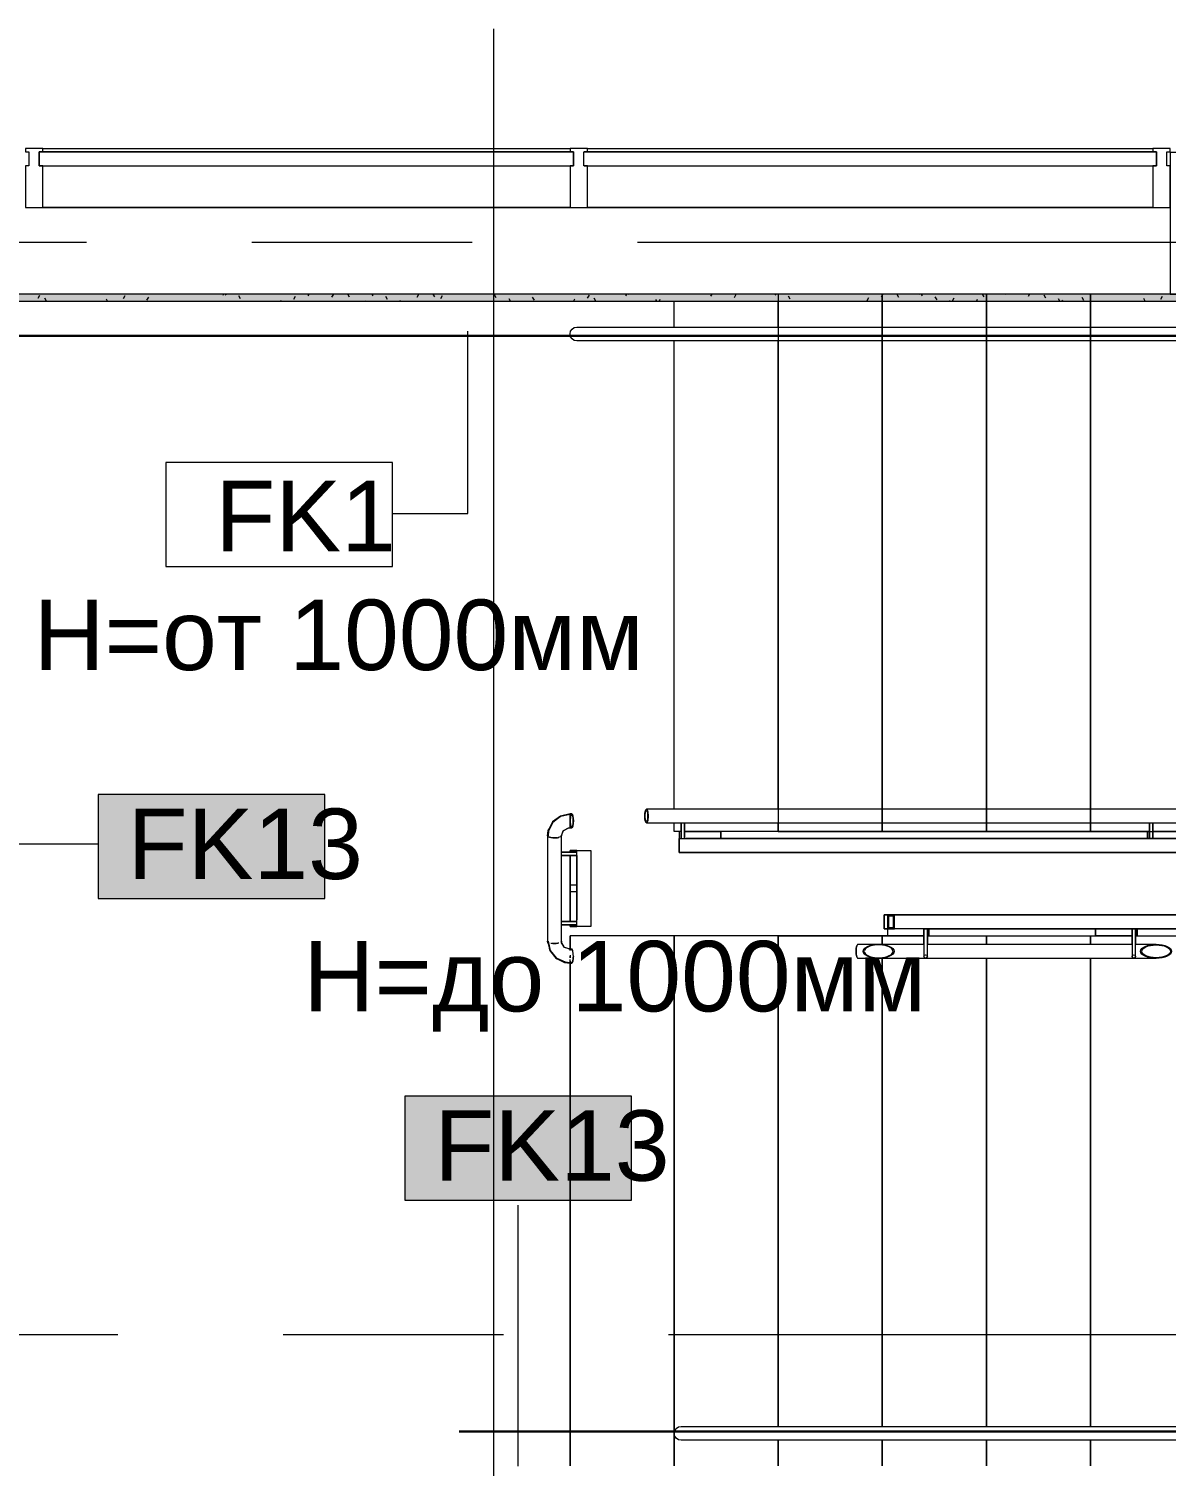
# Model space of a CAD drawing. Header units: millimetres. Extents: x -3817 to 677485, y -22715 to 103890.
# Drawn here: x 420598 to 423877, y 19689 to 23834 of the extents above; entities that cross this region are included whole.
import ezdxf

# ---------------------------------------------------------------- set-up
doc = ezdxf.new("R2010")
doc.units = ezdxf.units.MM
doc.layers.add('PDF _Геометрия', color=7, linetype='Continuous', true_color=0x1d1d1d)
doc.layers.add('PDF _Сплошная заливка', color=7, linetype='Continuous', true_color=0xffffff)
doc.layers.add('PDF _Текст', color=7, linetype='Continuous')
doc.styles.add('PDF GOST-Common', font='arial.ttf')

msp = doc.modelspace()

# ---------------------------------------------------------------- hatches: boundary and pattern name
at = {"layer": 'PDF _Сплошная заливка', "transparency": 33554559}
msp.add_hatch(color=256, dxfattribs=at).paths.add_polyline_path([(427838.6, 23049), (427838.6, 23069), (420329.1, 23069), (420329.1, 23049), (427370.9, 23049)])

# ---------------------------------------------------------------- linework, layer by layer
at = {"layer": 'PDF _Геометрия', "color": 253, "lineweight": 9, "true_color": 0xaaaaaa}
for points in [[(421938.6, 19067.2), (421938.6, 21334.1), (421938.6, 23834.1)], [(419177.7, 23219), (420765.2, 23219)], [(421241.5, 23219), (421876.5, 23219)], [(422352.7, 23219), (423940.2, 23219)], [(423658.6, 23069), (423658.6, 21519), (423658.6, 23069), (423358.6, 23069), (423058.6, 23069), (423058.6, 21519), (423058.6, 23069), (422758.6, 23069), (422458.6, 23069)], [(422458.6, 22974), (422458.6, 23048)], [(426058.6, 19669), (426058.6, 19764), (426058.6, 19669), (426120, 19669), (426358.6, 19669), (426358.6, 19764), (426358.6, 19669), (427908.6, 19669), (427908.6, 23069), (426358.6, 23069), (422758.6, 23069), (422758.6, 21519), (426358.6, 21519), (426358.6, 21544), (426358.6, 21519), (426239.5, 21519)], [(422458.6, 21584), (422458.6, 22934)], [(422479.4, 21519), (422458.6, 21519), (422458.6, 21544)], [(423829.4, 21519), (423658.6, 21519), (423358.6, 21519), (423058.6, 21519), (422758.6, 21519), (422487.5, 21519)], [(424429.4, 21519), (424258.6, 21519), (423958.6, 21519), (423837.5, 21519)], [(423179.6, 21219), (423058.6, 21219), (422758.6, 21219), (422758.6, 19804), (422758.6, 21219), (422458.6, 21219), (422158.6, 21219), (422158.6, 21177.3), (422158.6, 21219)], [(422758.6, 21219), (423058.6, 21219), (423073.6, 21219)], [(423187.7, 21219), (423358.6, 21219), (423658.6, 21219), (423779.6, 21219)], [(423193.6, 21219), (423358.6, 21219), (423658.6, 21219), (423673.6, 21219)], [(423787.7, 21219), (423958.6, 21219), (424258.6, 21219), (424379.6, 21219)], [(423793.6, 21219), (423958.6, 21219), (424258.6, 21219), (424273.6, 21219)], [(419267.7, 20069), (420855.2, 20069)], [(421331.5, 20069), (421966.5, 20069)], [(422442.7, 20069), (424030.2, 20069)]]:
    msp.add_lwpolyline(points, dxfattribs=at)
at = {"layer": 'PDF _Геометрия', "color": 9, "lineweight": 9, "true_color": 0xc0c0c0}
msp.add_lwpolyline([(428099.6, 22674), (428353.6, 22674), (428416.1, 22674), (428428.6, 22674), (428428.6, 23069), (428428.6, 23319), (428428.6, 23477), (423888.6, 23477), (423888.6, 23319), (423888.6, 23069), (427838.6, 23069), (420329.1, 23069), (420329.1, 23049), (423388.6, 23049), (427008.6, 23049), (427838.6, 23049), (427838.6, 22663.5)], dxfattribs=at)
at = {"layer": 'PDF _Геометрия', "color": 7, "lineweight": 20}
for points in [[(420628.6, 23479), (420638.6, 23479), (420638.6, 23489), (420588.6, 23489), (420588.6, 23479), (420598.6, 23479), (420598.6, 23439), (420588.6, 23439), (420588.6, 23319), (420638.6, 23319), (420638.6, 23439), (420628.6, 23439)], [(422198.6, 23439), (422198.6, 23479), (422208.6, 23479), (422208.6, 23489), (422158.6, 23489), (422158.6, 23479), (422168.6, 23479), (422168.6, 23439), (422158.6, 23439), (422158.6, 23319), (422208.6, 23319), (422208.6, 23439)], [(423878.6, 23439), (423878.6, 23479), (423888.6, 23479), (423888.6, 23489), (423838.6, 23489), (423838.6, 23479), (423848.6, 23479), (423848.6, 23439), (423838.6, 23439), (423838.6, 23319), (423888.6, 23319), (423888.6, 23439)], [(423093.6, 21279), (423073.6, 21279), (423073.6, 21239), (423093.6, 21239)], [(423090.6, 21242), (423076.6, 21242), (423076.6, 21276), (423090.6, 21276)]]:
    msp.add_lwpolyline(points, close=True, dxfattribs=at)
at = {"layer": 'PDF _Геометрия', "color": 7, "lineweight": 9}
for points in [[(420628.6, 23479), (422168.6, 23479)], [(420638.6, 23489), (422158.6, 23489)], [(422198.6, 23439), (422198.6, 23479), (423848.6, 23479)], [(422199.1, 23439), (423848.6, 23439), (423848.6, 23479), (422199.1, 23479)], [(422208.6, 23489), (423838.6, 23489)], [(420638.6, 23319), (422158.6, 23319)], [(422208.6, 23319), (423838.6, 23319)], [(421646.9, 22436.2), (421864.3, 22436.2), (421864.3, 22962.1)], [(422158.6, 21569.3), (422158.6, 21570), (422163.4, 21570), (422158.6, 21570), (422130.8, 21563.9), (422108.4, 21547.1), (422095.6, 21522.7), (422093.6, 21507.4), (422094.3, 21509.1)], [(422158.6, 21568.5), (422131.1, 21562.5), (422109.1, 21545.7), (422096.8, 21521.4), (422095.1, 21507.4)], [(422118.3, 21554.6), (422108.4, 21547.1), (422100.2, 21531.5)], [(422135.3, 21563.4), (422131.1, 21562.5), (422125.7, 21558.3)], [(422135.6, 21565), (422130.8, 21563.9)], [(422158.6, 21568.9), (422158.6, 21569.9), (422158.6, 21568.9), (422158.6, 21567), (422158.6, 21564.2), (422158.6, 21560.7), (422158.6, 21556.7), (422158.6, 21552.3), (422158.6, 21547.9), (422158.6, 21543.5), (422158.6, 21538.8), (422158.6, 21534.9), (422158.6, 21532), (422158.6, 21530.4), (422158.6, 21530), (422158.6, 21530), (422158.6, 21531.1), (422158.6, 21530), (422158.6, 21530), (422158.6, 21530.4), (422158.6, 21532)], [(422158.6, 21567.5), (422158.6, 21565.3), (422158.6, 21562.1), (422158.6, 21558.1), (422158.6, 21553.5), (422158.6, 21550.3), (422158.6, 21546.5), (422158.6, 21541.9), (422158.6, 21537.9), (422158.6, 21534.7)], [(422158.6, 21532.7), (422158.6, 21535.8), (422158.6, 21540), (422158.6, 21544.8), (422158.6, 21550), (422158.6, 21545.2), (422158.6, 21540.7), (422158.6, 21536.9), (422158.6, 21534), (422158.6, 21536.9), (422158.6, 21540.7), (422158.6, 21545.2), (422158.6, 21550), (422158.6, 21555.2), (422158.6, 21560), (422158.6, 21564.1), (422158.6, 21567.3)], [(422158.6, 21566.6), (422158.6, 21564), (422158.6, 21560.3), (422158.6, 21556), (422158.6, 21551.3)], [(422160.5, 21565.8), (422161.3, 21568), (422162.3, 21569.5), (422163.4, 21570), (422164.4, 21569.5), (422165.4, 21568), (422166.3, 21565.6), (422167, 21562.5), (422167.6, 21558.7), (422168, 21554.4), (422168.1, 21550), (422168, 21545.5), (422167.6, 21541.3), (422167, 21537.5), (422166.3, 21534.4), (422165.4, 21532), (422164.4, 21530.5), (422163.4, 21530), (422162.3, 21530.5), (422161.3, 21532), (422160.5, 21534.2)], [(422167.7, 21550.3), (422167.6, 21554.4), (422167.2, 21558.6), (422166.6, 21562.3), (422165.8, 21565.2), (422164.9, 21567.3), (422163.9, 21568.4), (422163.4, 21568.5), (422162.8, 21568.4), (422161.8, 21567.3), (422160.9, 21565.2)], [(422380.3, 21581.3), (422379.3, 21582.4), (422378.8, 21582.5), (422378.2, 21582.4), (422377.2, 21581.3), (422376.3, 21579.2), (422375.5, 21576.3), (422374.9, 21572.6), (422374.5, 21568.4), (422374.4, 21564), (422374.5, 21559.6), (422374.9, 21555.4), (422375.5, 21551.7), (422376.3, 21548.8), (422377.2, 21546.7), (422378.2, 21545.6), (422378.8, 21545.5), (422379.3, 21545.6), (422380.3, 21546.7)], [(422376.3, 21579.2), (422375.5, 21576.3), (422374.9, 21572.6), (422374.5, 21568.4), (422374.4, 21564), (422374.5, 21559.6), (422374.9, 21555.4), (422375.5, 21551.7), (422376.3, 21548.8)], [(422379.3, 21582.4), (422378.8, 21582.5), (422378.2, 21582.4)], [(422381.2, 21548.8), (422382, 21551.7), (422382.6, 21555.4), (422383, 21559.6), (422383.1, 21564), (422383, 21568.4), (422382.6, 21572.6), (422382, 21576.3), (422381.2, 21579.2)], [(422118.1, 21501.1), (422113.6, 21500.9), (422108.5, 21501.2), (422103.6, 21501.8), (422099.5, 21502.8), (422096.3, 21504.2), (422094.3, 21505.8), (422093.6, 21507.4), (422095.6, 21522.7), (422097.9, 21527)], [(422114.8, 21550), (422109.1, 21545.7), (422107, 21541.5)], [(422131.7, 21200), (422133.1, 21201.4), (422133.6, 21202.8), (422133.6, 21507.4), (422139.1, 21521.5), (422153.3, 21529.5), (422158.6, 21530), (422153.3, 21529.5), (422139.1, 21521.5)], [(422131.7, 21504.6), (422133.1, 21506), (422133.6, 21507.4), (422133, 21509.1), (422133.6, 21507.4), (422133, 21509.1), (422133.6, 21507.4), (422138.5, 21520)], [(422158.6, 21533.4), (422158.6, 21536), (422158.6, 21539.6), (422158.6, 21544), (422158.6, 21548.7)], [(422158.6, 21530.7), (422158.6, 21530), (422158.6, 21530.7)], [(422158.6, 21530.7), (422158.6, 21530), (422158.6, 21530.7)], [(422160.9, 21534.8), (422161.8, 21532.7), (422162.8, 21531.6), (422163.4, 21531.5), (422163.9, 21531.6), (422164.9, 21532.7), (422165.8, 21534.8), (422166.6, 21537.7), (422167.2, 21541.4), (422167.6, 21545.6), (422167.7, 21550)], [(422378.2, 21545.6), (422378.8, 21545.5), (422379.3, 21545.6)], [(422473.5, 21519), (422473.5, 21499), (422473.5, 21459), (422473.5, 21499), (426343.5, 21499), (426323.5, 21499), (422493.5, 21499)], [(422479.4, 21519), (422473.5, 21519), (422473.5, 21499), (422478.7, 21499)], [(422487.5, 21519), (422593.5, 21519), (422593.5, 21499)], [(422488.3, 21499), (422593.5, 21499), (422593.5, 21519)], [(423823.5, 21499), (423823.5, 21519)], [(423829.4, 21519), (423823.5, 21519), (423823.5, 21499), (423828.7, 21499)], [(423837.5, 21519), (423943.5, 21519), (423943.5, 21499)], [(423838.3, 21499), (423943.5, 21499), (423943.5, 21519)], [(420329.1, 21484.1), (420798.5, 21484.1)], [(422093.6, 21507.4), (422094.3, 21509.1), (422093.6, 21507.4), (422093.6, 21202.8), (422094.1, 21201.4), (422095.6, 21200)], [(422094.1, 21508.9), (422093.6, 21507.4), (422094.3, 21505.8), (422096.3, 21504.2), (422099.5, 21502.8), (422103.6, 21501.8), (422108.5, 21501.2), (422113.6, 21500.9), (422118.1, 21501.1), (422122.3, 21501.6), (422126.1, 21502.4)], [(422122.3, 21501.6), (422118.8, 21501.2), (422118.3, 21501.1)], [(422127, 21502.6), (422124.6, 21502)], [(422131, 21504.2), (422128.4, 21503.1)], [(422178.6, 21460), (422178.6, 21465.1), (422158.6, 21465.1), (422158.6, 21458.7), (422158.6, 21465.1), (422178.6, 21465.1), (422218.6, 21465.1), (422218.6, 21445.1), (422218.6, 21265.1), (422218.6, 21245.1), (422178.6, 21245.1), (422178.6, 21465.1), (422218.6, 21465.1), (422218.6, 21245.1), (422178.6, 21245.1), (422158.6, 21245.1), (422178.6, 21245.1), (422178.6, 21250.3)], [(422178.6, 21450.3), (422178.6, 21345.1), (422158.6, 21345.1), (422158.6, 21451.6), (422158.6, 21345.1)], [(422178.6, 21445.1), (422178.6, 21265.1)], [(422178.6, 21260), (422178.6, 21365.1), (422158.6, 21365.1), (422158.6, 21258.7), (422158.6, 21365.1)], [(423063.6, 21279), (423063.6, 21239), (423063.6, 21279)], [(423193.6, 21219), (423193.6, 21239), (423093.6, 21239), (423093.6, 21279), (423073.6, 21279), (423073.6, 21239), (423073.6, 21219), (423179.6, 21219)], [(426198.6, 21239), (426198.6, 21279), (426198.6, 21239), (423093.6, 21239)], [(423187.7, 21219), (423193.6, 21219), (423193.6, 21239), (423073.6, 21239), (423073.6, 21219)], [(423178.6, 21193.3), (423178.6, 21239), (423178.6, 21184), (423178.6, 21180.5), (423178.6, 21165.1), (423178.6, 21159), (423179.4, 21156.3), (423183.6, 21154), (423186.3, 21154.8), (423188.6, 21159), (423188.6, 21159.3), (423188.6, 21167.6), (423188.6, 21184), (423188.6, 21239), (423188.6, 21193.3)], [(423178.8, 21239), (423178.6, 21239), (423178.8, 21239), (423179.3, 21239), (423180.1, 21239), (423181.1, 21239), (423182.3, 21239), (423183.6, 21239), (423184.9, 21239), (423186.1, 21239), (423187.2, 21239), (423188, 21239), (423188.5, 21239), (423188.6, 21239), (423188.5, 21239)], [(423178.8, 21239), (423178.6, 21239), (423178.8, 21239)], [(423188.5, 21239), (423188.6, 21239), (423188.5, 21239)], [(423193.6, 21239), (423673.6, 21239)], [(423779.6, 21219), (423673.6, 21219), (423673.6, 21239), (423793.6, 21239), (423793.6, 21219)], [(423787.7, 21219), (423793.6, 21219), (423793.6, 21239), (423673.6, 21239), (423673.6, 21219)], [(423778.6, 21193.7), (423778.6, 21239), (423778.6, 21184), (423778.6, 21180.5), (423778.6, 21165.1), (423778.6, 21159), (423779.4, 21156.3), (423783.6, 21154), (423786.3, 21154.8), (423788.6, 21159), (423788.6, 21159.3), (423788.6, 21167.6), (423788.6, 21184), (423788.6, 21239), (423788.6, 21193.7)], [(423778.8, 21239), (423778.6, 21239), (423778.8, 21239), (423779.3, 21239), (423780.1, 21239), (423781.1, 21239), (423782.3, 21239), (423783.6, 21239), (423784.9, 21239), (423786.1, 21239), (423787.2, 21239), (423788, 21239), (423788.5, 21239), (423788.6, 21239), (423788.5, 21239)], [(423778.8, 21239), (423778.6, 21239), (423778.8, 21239)], [(423788.5, 21239), (423788.6, 21239), (423788.5, 21239)], [(423793.6, 21239), (424273.6, 21239)], [(422094.8, 21197.7), (422093.6, 21202.8), (422099.9, 21176.1), (422117.3, 21154.5), (422142.8, 21142.2), (422158.6, 21140.3), (422142.8, 21142.2), (422137.8, 21144.6)], [(422095.1, 21202.8), (422101.4, 21176.4), (422118.8, 21155.3), (422144.1, 21143.4), (422158.6, 21141.8)], [(422098.3, 21182.7), (422099.9, 21176.1), (422105.2, 21169.5)], [(422103.6, 21197.2), (422108.5, 21196.5), (422113.6, 21196.3), (422118.8, 21196.5), (422123.6, 21197.2)], [(422108.5, 21196.6), (422105, 21197)], [(422118.3, 21196.5), (422118.1, 21196.5), (422113.6, 21196.3), (422109.2, 21196.5)], [(422122.3, 21197), (422118.8, 21196.6)], [(422126.1, 21197.7), (422123.6, 21197.2)], [(422145.4, 21184.6), (422158.6, 21180.3), (422142.7, 21185.4), (422134.2, 21198.2), (422133.6, 21202.8), (422134.2, 21198.2)], [(422141.6, 21187.1), (422135.5, 21196.2)], [(422168.1, 21159), (422168, 21155.8), (422167.6, 21151.6), (422167.1, 21147.8), (422166.3, 21144.6), (422165.4, 21142.3), (422164.4, 21140.8), (422163.4, 21140.3), (422162.3, 21140.8), (422161.3, 21142.3), (422162.3, 21140.8), (422163.4, 21140.3), (422164.4, 21140.8), (422165.4, 21142.3), (422166.3, 21144.6), (422167.1, 21147.8), (422167.6, 21151.6), (422168, 21155.8), (422168.1, 21160.3), (422168, 21164.7), (422167.6, 21168.9), (422167.1, 21172.7), (422166.3, 21175.9), (422165.4, 21178.3), (422164.4, 21179.8), (422163.4, 21180.3), (422162.3, 21179.8), (422161.3, 21178.3)], [(423179.3, 21194), (423047.9, 21194), (422987.9, 21194), (422986.9, 21193.5), (422985.9, 21192), (422985, 21189.6), (422984.2, 21186.5), (422983.7, 21182.7), (422983.3, 21178.5), (422983.2, 21174), (422983.3, 21178.5), (422983.7, 21182.7), (422984.2, 21186.5), (422985, 21189.6), (422985.9, 21192)], [(423779.3, 21194), (423188, 21194)], [(423847.9, 21194), (423788, 21194)], [(422107.8, 21166.3), (422112.8, 21160.1)], [(422114, 21158.6), (422117.3, 21154.5), (422120.8, 21152.8)], [(422127.6, 21149.5), (422132.6, 21147.1)], [(422158.6, 21178.1), (422158.6, 21178.8), (422158.6, 21178.1)], [(422158.6, 21178.1), (422158.6, 21178.8), (422158.6, 21178.1)], [(422158.6, 21175.9), (422158.6, 21178.3)], [(422158.6, 21162.6), (422158.6, 21159)], [(422158.6, 21159), (422158.6, 21160.3)], [(422158.6, 21158.1), (422158.6, 21155.1)], [(422158.6, 21155.1), (422158.6, 21158.1)], [(422158.6, 21143), (422158.6, 21146.1), (422158.6, 21150.3)], [(422158.6, 21145.2), (422158.6, 21142.3), (422158.6, 21140.6), (422158.6, 21140.3), (422158.6, 21140.3), (422158.6, 21140.3), (422158.6, 21140.6)], [(422985.9, 21156), (422985, 21158.4), (422984.2, 21161.5), (422983.7, 21165.3), (422983.3, 21169.6), (422983.2, 21174), (422983.3, 21169.6), (422983.7, 21165.3), (422984.2, 21161.5), (422985, 21158.4), (422985.9, 21156), (422986.9, 21154.5), (422987.9, 21154), (423047.9, 21154), (423847.9, 21154)], [(422009.1, 19689.5), (422009.1, 20442.2)]]:
    msp.add_lwpolyline(points, dxfattribs=at)
for points in [[(420628.6, 23439), (422168.6, 23439), (422168.6, 23479), (420628.6, 23479)], [(422158.6, 23479), (420638.6, 23479), (420638.6, 23489), (422158.6, 23489)], [(423838.6, 23479), (422208.6, 23479), (422208.6, 23489), (423838.6, 23489)], [(422158.6, 23319), (420638.6, 23319), (420638.6, 23439), (422158.6, 23439)], [(423838.6, 23319), (422208.6, 23319), (422208.6, 23439), (423838.6, 23439)], [(421646.9, 22583.1), (420993.7, 22583.1), (420993.7, 22283.1), (421646.9, 22283.1)], [(421451.6, 21626), (420798.5, 21626), (420798.5, 21326), (421451.6, 21326)], [(422158.6, 21550.3), (422158.6, 21554.8), (422158.6, 21559.2), (422158.6, 21563.1), (422158.6, 21566), (422158.6, 21563.1), (422158.6, 21559.2), (422158.6, 21554.8)], [(422159, 21550), (422159.1, 21545.6), (422159.5, 21541.4), (422160.1, 21537.7), (422160.9, 21534.8), (422161.8, 21532.7), (422162.8, 21531.6), (422163.4, 21531.5), (422163.9, 21531.6), (422164.9, 21532.7), (422165.8, 21534.8), (422166.6, 21537.7), (422167.2, 21541.4), (422167.6, 21545.6), (422167.7, 21550), (422167.6, 21554.4), (422167.2, 21558.6), (422166.6, 21562.3), (422165.8, 21565.2), (422164.9, 21567.3), (422163.9, 21568.4), (422163.4, 21568.5), (422162.8, 21568.4), (422161.8, 21567.3), (422160.9, 21565.2), (422160.1, 21562.3), (422159.5, 21558.6), (422159.1, 21554.4)], [(422383.5, 21564), (422383.4, 21559.6), (422383, 21555.3), (422382.5, 21551.5), (422381.7, 21548.4), (422380.8, 21546), (422379.8, 21544.5), (422378.8, 21544), (422377.7, 21544.5), (422376.7, 21546), (422375.8, 21548.4), (422375.1, 21551.5), (422374.5, 21555.3), (422374.2, 21559.6), (422374, 21564), (422374.2, 21568.5), (422374.5, 21572.7), (422375.1, 21576.5), (422375.8, 21579.6), (422376.7, 21582), (422377.7, 21583.5), (422378.8, 21584), (422379.8, 21583.5), (422380.8, 21582), (422381.7, 21579.6), (422382.5, 21576.5), (422383, 21572.7), (422383.4, 21568.5)], [(422158.6, 21531.5), (422158.6, 21531.5)], [(422163.4, 21530), (422158.6, 21530)], [(422478.5, 21499), (422478.5, 21544)], [(422488.5, 21544), (422488.5, 21499)], [(423828.5, 21499), (423828.5, 21544.5)], [(423838.5, 21544.5), (423838.5, 21499)], [(422133.1, 21450.1), (422138.6, 21450.1), (422178.6, 21450.1), (422138.6, 21450.1)], [(422138.6, 21460.1), (422178.6, 21460.1), (422138.6, 21460.1), (422135.1, 21460.1)], [(426318.6, 21459), (422473.5, 21459), (422493.5, 21459)], [(423083.6, 21279), (423063.6, 21279), (426198.6, 21279), (426178.6, 21279)], [(423076.6, 21242), (423090.6, 21242), (423090.6, 21276), (423076.6, 21276)], [(422138.6, 21260.1), (422178.6, 21260.1), (422138.6, 21260.1), (422135.1, 21260.1), (422132.8, 21260.1), (422135.1, 21260.1)], [(422133.6, 21250.1), (422138.6, 21250.1), (422178.6, 21250.1), (422138.6, 21250.1)], [(422158.6, 21245.1), (422158.6, 21251.6)], [(423063.6, 21239), (423073.6, 21239)], [(422158.6, 21177.3), (422158.6, 21179.2), (422158.6, 21180.2), (422158.6, 21180.3), (422158.6, 21179.9), (422158.6, 21180.3), (422158.6, 21180.2), (422158.6, 21179.2)], [(422158.6, 21180.3), (422163.4, 21180.3)], [(422158.6, 21177.6), (422158.6, 21179.6), (422158.6, 21180.3), (422158.6, 21179.8), (422158.6, 21180.3), (422158.6, 21179.6)], [(422158.6, 21176.9), (422158.6, 21178.4), (422158.6, 21178.8), (422158.6, 21178.7), (422158.6, 21177.8), (422158.6, 21178.7), (422158.6, 21178.8), (422158.6, 21178.4)], [(422158.6, 21140.3), (422158.6, 21140.8), (422158.6, 21140.3), (422163.4, 21140.3)], [(422163.9, 21178.6), (422163.4, 21178.8), (422162.8, 21178.6), (422161.8, 21177.6), (422162.8, 21178.6), (422163.4, 21178.8)], [(422161.8, 21143), (422162.8, 21141.9), (422163.4, 21141.8), (422163.9, 21141.9), (422164.9, 21143), (422163.9, 21141.9), (422163.4, 21141.8), (422162.8, 21141.9)], [(422335.7, 20756.1), (421682.5, 20756.1), (421682.5, 20456.1), (422335.7, 20456.1)]]:
    msp.add_lwpolyline(points, close=True, dxfattribs=at)
at = {"layer": 'PDF _Геометрия', "color": 253, "lineweight": 9, "true_color": 0x9b9b9b}
for points in [[(420629.4, 23065.1), (420624.4, 23056.3)], [(420649.2, 23049), (420644.3, 23057.4)], [(420743.8, 23068), (420743.2, 23069)], [(420825.1, 23049), (420822, 23054.4)], [(420875.1, 23064), (420870.1, 23055.2)], [(420943.2, 23059.9), (420938.1, 23051.2)], [(421159.6, 23069), (421157.5, 23065.3)], [(421167.2, 23066.1), (421165.6, 23069)], [(421208.9, 23054.9), (421203.8, 23063.6)], [(421325, 23050.6), (421324, 23049)], [(421366.6, 23061.8), (421361.6, 23053.1)], [(421406, 23069), (421403.2, 23064.2)], [(421476.3, 23068.8), (421471.2, 23060.1)], [(421522.6, 23060.1), (421517.6, 23068.8)], [(421570.7, 23049.5), (421570.4, 23049)], [(421590.7, 23064.2), (421587.9, 23069)], [(421632.3, 23053), (421627.3, 23061.8)], [(421669.8, 23049), (421668.9, 23050.6)], [(421722, 23067.8), (421717, 23059)], [(421768.4, 23061.2), (421763.9, 23069)], [(421790, 23063.7), (421785, 23055)], [(421946.1, 23058.2), (421941, 23066.9)], [(421986.6, 23049), (421982.7, 23055.8)], [(422055.7, 23051.1), (422050.7, 23059.9)], [(422171.8, 23054.4), (422168.7, 23049)], [(422213.5, 23065.6), (422208.4, 23056.9)], [(422233, 23049), (422228.4, 23056.9)], [(422250.6, 23069), (422250.1, 23068)], [(422321, 23069), (422318.1, 23063.9)], [(422327.9, 23067.5), (422327, 23069)], [(422408.9, 23049), (422406.1, 23053.9)], [(422417.6, 23053.3), (422415.1, 23049)], [(422485.6, 23049.2), (422485.5, 23049)], [(422567.4, 23069), (422563.8, 23062.8)], [(422636.9, 23067.5), (422631.9, 23058.7)], [(422751.3, 23065.6), (422749.3, 23069)], [(422793, 23054.4), (422787.9, 23063.1)], [(423018.7, 23058.2), (423013.7, 23049.5)], [(423060.1, 23069), (423055.3, 23060.6)], [(423106.7, 23059.6), (423101.7, 23068.3)], [(423165.7, 23069), (423165, 23067.7)], [(423174.8, 23063.7), (423171.7, 23069)], [(423216.4, 23052.5), (423211.4, 23061.2)], [(423253.6, 23049), (423253, 23050.1)], [(423264.4, 23057.1), (423259.8, 23049)], [(423332.5, 23053), (423330.2, 23049)], [(423352.5, 23060.7), (423347.7, 23069)], [(423412.1, 23069), (423410.7, 23066.6)], [(423482.5, 23069), (423478.7, 23062.5)], [(423530.2, 23057.7), (423525.1, 23066.4)], [(423570.4, 23049), (423566.8, 23055.3)], [(423578.2, 23051.9), (423576.5, 23049)], [(423639.8, 23050.6), (423634.8, 23059.3)], [(423816.7, 23049), (423812.5, 23056.4)], [(423865.6, 23062), (423860.6, 23053.3)]]:
    msp.add_lwpolyline(points, dxfattribs=at)
at = {"layer": 'PDF _Геометрия', "color": 253, "lineweight": 9, "true_color": 0xaaaaaa}
for points in [[(422758.6, 23048), (422758.6, 22974)], [(423058.6, 23048), (423058.6, 22974)], [(423358.6, 23069), (423358.6, 21519)], [(423358.6, 23048), (423358.6, 22974)], [(423658.6, 23048), (423658.6, 22974)], [(422758.6, 22934), (422758.6, 21584)], [(423058.6, 22934), (423058.6, 21583.3)], [(423358.6, 22934), (423358.6, 21583.1)], [(423658.6, 22934), (423658.6, 21583.5)], [(422758.6, 21544), (422758.6, 21519)], [(423058.6, 21544.8), (423058.6, 21519)], [(423358.6, 21544.9), (423358.6, 21519)], [(423658.6, 21544.5), (423658.6, 21519)], [(422458.6, 19690), (422458.6, 21219)], [(423058.6, 21194), (423058.6, 21219)], [(423358.6, 21193.2), (423358.6, 21219)], [(423658.6, 21193.7), (423658.6, 21219)], [(422158.6, 19690), (422158.6, 21140.6)], [(423058.6, 19804), (423058.6, 21154)], [(423358.6, 19804), (423358.6, 21154.8)], [(423658.6, 19804), (423658.6, 21154.3)], [(422758.6, 19690), (422758.6, 19764)], [(423058.6, 19690), (423058.6, 19764)], [(423358.6, 19690), (423358.6, 19764)], [(423658.6, 19690), (423658.6, 19764)]]:
    msp.add_lwpolyline(points, close=True, dxfattribs=at)
at = {"layer": 'PDF _Геометрия', "color": 7, "lineweight": 9}
for points in [[(426938.6, 22934), (422178.6, 22934, -0.999973), (422178.6, 22974), (426938.6, 22974, -0.999973)], [(422478.6, 19804), (426638.6, 19804, -0.999972), (426638.6, 19764), (422478.6, 19764, -0.999974)]]:
    msp.add_lwpolyline(points, format="xyb", close=True, dxfattribs=at)
at = {"layer": 'PDF _Геометрия', "color": 231, "lineweight": 30, "true_color": 0xff80c0}
for points in [[(426358.6, 22949), (420428.6, 22949)], [(421838.6, 19789), (427738.6, 19789)]]:
    msp.add_lwpolyline(points, dxfattribs=at)
at = {"layer": 'PDF _Геометрия', "color": 7, "lineweight": 9}
msp.add_lwpolyline([(426430.8, 21582), (426431.7, 21579.6), (426432.5, 21576.5), (426433, 21572.7), (426433.4, 21568.5), (426433.5, 21564), (426433.4, 21568.5), (426433, 21572.7), (426432.5, 21576.5), (426431.7, 21579.6), (426430.8, 21582), (426429.8, 21583.5), (426428.8, 21584), (422378.8, 21584, 0.241521), (422378.8, 21544), (426369.9, 21544)], format="xyb", dxfattribs=at)
at = {"layer": 'PDF _Геометрия', "color": 7, "lineweight": 20}
msp.add_lwpolyline([(423007.2, 21170.8), (423006.6, 21174), (423007.2, 21177.2)], dxfattribs=at)
at = {"layer": 'PDF _Геометрия', "color": 7, "lineweight": 9}
for centre in [(423183.6, 21159), (423783.6, 21159)]:
    msp.add_circle(centre, 5, dxfattribs=at)
for centre, major_axis, ratio, start_param, end_param in [((422163.4, 21550), (0, 19.9), 0.236057, 1.570795283847857, 7.853980591027443), ((422163.4, 21160.4), (0, 19.8), 0.236382, 4.708174, 6.73291)]:
    msp.add_ellipse(centre, major_axis=major_axis, ratio=ratio, start_param=start_param, end_param=end_param, dxfattribs=at)
at = {"layer": 'PDF _Геометрия', "color": 7, "lineweight": 20}
for centre, major_axis, ratio, start_param, end_param in [((423047.9, 21174), (44.6, 0), 0.447231, 0.000018, 6.283203), ((423048, 21174), (-41.3, 0), 0.447175, 3.141585, 6.108702), ((423847.9, 21174), (44.6, 0), 0.447218, 6.283182321172441, 12.56636762835203), ((423847.9, 21174), (-41.5, 0), 0.44722, 3.141613, 9.424798), ((423048, 21174), (41.5, 0), 0.447223, 3.316304, 6.283127)]:
    msp.add_ellipse(centre, major_axis=major_axis, ratio=ratio, start_param=start_param, end_param=end_param, dxfattribs=at)
at = {"layer": 'PDF _Сплошная заливка', "lineweight": 9, "transparency": 33554559}
for points in [[(421451.6, 21626), (420798.5, 21626), (421451.6, 21326), (420798.5, 21326)], [(422335.7, 20756.1), (421682.5, 20756.1), (422335.7, 20456.1), (421682.5, 20456.1)]]:
    msp.add_solid(points, dxfattribs=at)

# ---------------------------------------------------------------- texts
at = {"layer": 'PDF _Текст', "color": 250, "true_color": 0x3c3c3c, "char_height": 203.2, "attachment_point": 4, "style": 'PDF GOST-Common'}
for s, insert in [('FK1', (421135.7, 22429.1)), ('Н=от 1000мм', (420611.8, 22085.1)), ('Н=до 1000мм', (421390, 21073))]:
    msp.add_mtext(s, dxfattribs=dict(at, insert=insert))
at = {"layer": 'PDF _Текст', "char_height": 203.2, "attachment_point": 4, "style": 'PDF GOST-Common'}
for insert in [(420883.1, 21482.6), (421767.1, 20612.7)]:
    msp.add_mtext('FK13', dxfattribs=dict(at, insert=insert))

doc.saveas('drawing.dxf')
